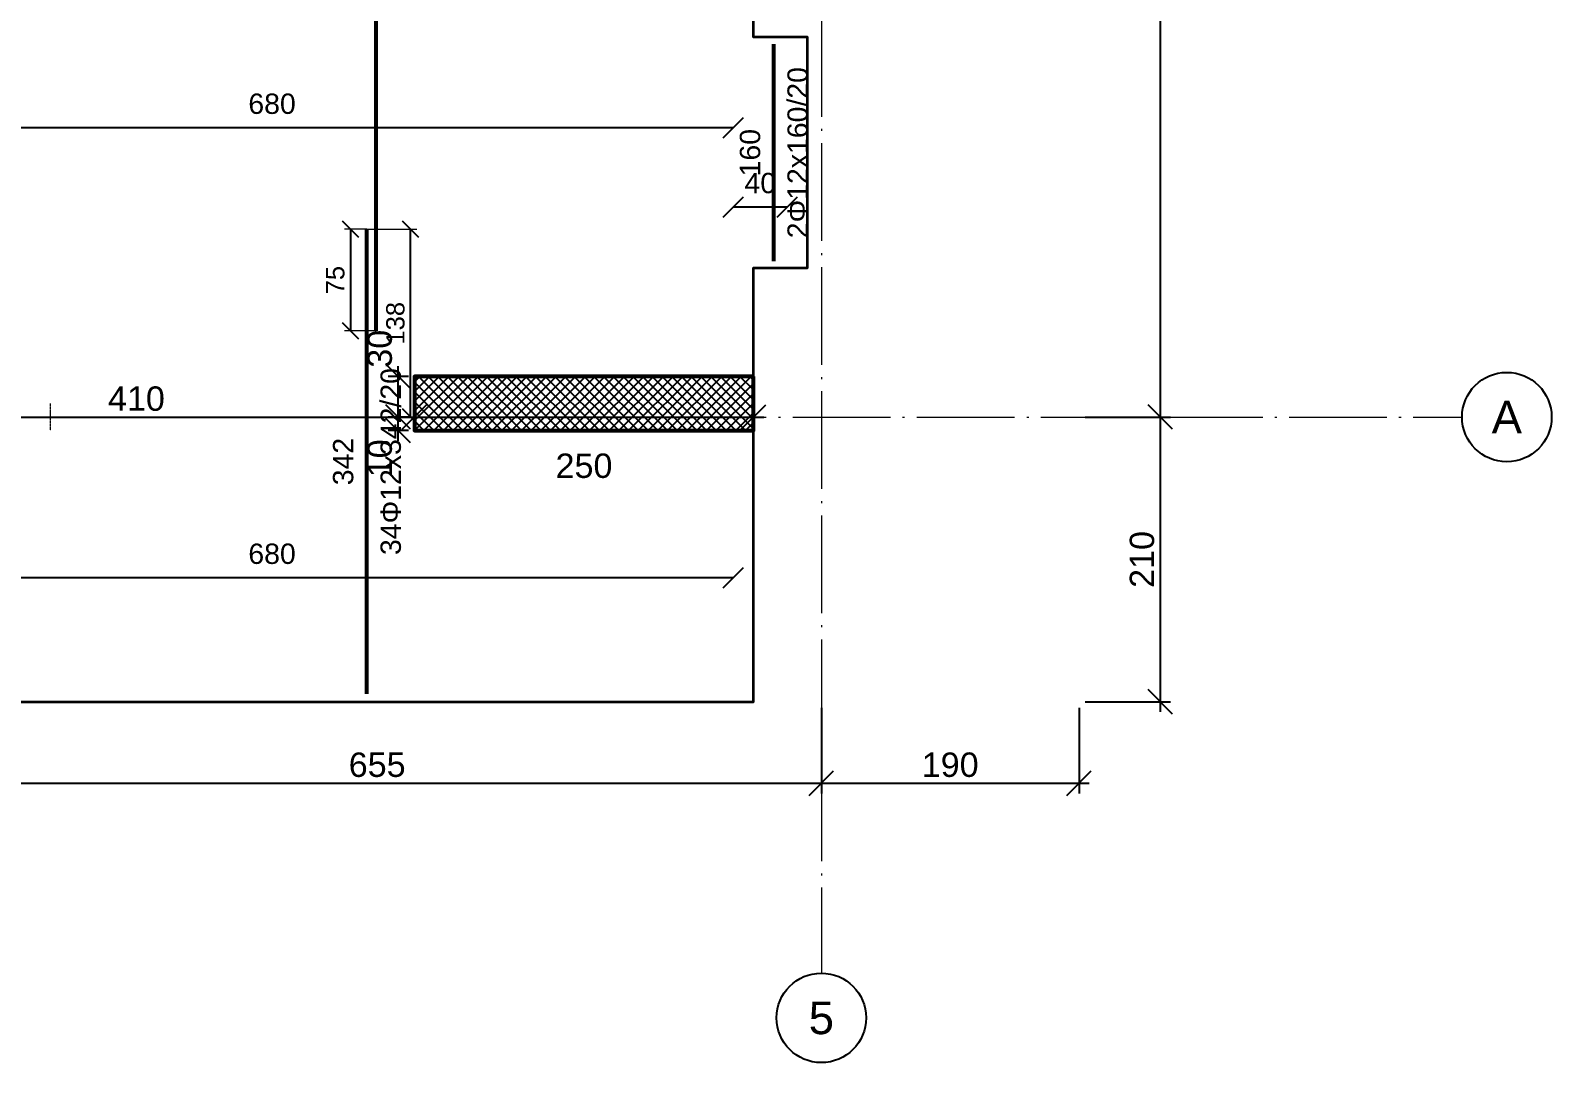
# Model space of a CAD drawing. Header units: millimetres. Extents: x -404 to 6018, y -5139 to 7890.
# Drawn here: x 4897 to 6018, y -466 to 295 of the extents above; entities that cross this region are included whole.
import ezdxf
from ezdxf.enums import TextEntityAlignment as Align

# ---------------------------------------------------------------- set-up
doc = ezdxf.new("R2010")
doc.units = ezdxf.units.MM
doc.linetypes.add('ZWCAD_ISO04W100', pattern=[30.5, 24, -3, 0.5, -3])
for name, color, linetype, lineweight in [('AXIS LINES', 255, 'ZWCAD_ISO04W100', 13), ('SLAB', 3, 'Continuous', 35), ('WALL', 10, 'Continuous', 53)]:
    doc.layers.add(name, color=color, linetype=linetype, lineweight=lineweight)
for name, color, linetype in [('FLOOR', 3, 'Continuous'), ('FW_AXIS', 7, 'Continuous'), ('FW_DIM', 7, 'Continuous'), ('FW_WALL_HATCH', 8, 'Continuous'), ('REB_BOT_MESH_Y', 5, 'Continuous'), ('REB_BOT_MESH_Y_AXDIM', 5, 'Continuous'), ('REB_BOT_MESH_Y_LAP', 5, 'Continuous'), ('REB_BOT_MESH_Y_RANGE', 5, 'Continuous'), ('REB_BOT_MESH_Y_TEXT', 5, 'Continuous')]:
    doc.layers.add(name, color=color, linetype=linetype)
doc.styles.add('REBAR_TXT', font='arial.ttf')
doc.styles.get("Standard").update_dxf_attribs({"font": 'arial.ttf'})
doc.dimstyles.new('FW_DIM', dxfattribs={"dimtxt": 18, "dimasz": 9, "dimexe": 7.5, "dimexo": 4.5, "dimgap": 4.5, "dimtad": 1, "dimdec": 0, "dimtxsty": 'Standard', "dimtsz": 9, "dimcen": 2.5, "dimdle": 7.5, "dimclrd": 256, "dimclre": 256, "dimclrt": 7, "dimazin": 3, "dimtfac": 1, "dimtmove": 2, "dimatfit": 3})
doc.dimstyles.new('REBAR LAP', dxfattribs={"dimtxt": 13.5, "dimasz": 2.5, "dimexe": 4.5, "dimexo": 0, "dimgap": 4.5, "dimtad": 1, "dimdec": 0, "dimtxsty": 'Standard', "dimtsz": 6, "dimcen": 2.5, "dimclrd": 6, "dimclre": 6, "dimclrt": 7, "dimazin": 3, "dimtfac": 1, "dimtmove": 2, "dimatfit": 3, "dimlwd": 25, "dimlwe": 18})
doc.dimstyles.new('REBAR M-200', dxfattribs={"dimtxt": 15, "dimasz": 15, "dimexe": 25, "dimexo": 12.5, "dimgap": 10, "dimtad": 1, "dimdec": 0, "dimtxsty": 'Standard', "dimblk": 'NONE', "dimcen": 50, "dimse1": 1, "dimse2": 1, "dimclrd": 6, "dimclre": 6, "dimclrt": 7, "dimazin": 3, "dimtfac": 1, "dimtmove": 2, "dimatfit": 3, "dimldrblk": 'NONE', "dimlwd": 53})
doc.dimstyles.new('REBAR RANGE', dxfattribs={"dimtxt": 15, "dimasz": 2.5, "dimexe": 0, "dimexo": 0, "dimgap": 10, "dimtad": 1, "dimdec": 0, "dimtxsty": 'Standard', "dimtsz": 7.5, "dimcen": 2.5, "dimse1": 1, "dimse2": 1, "dimclrd": 6, "dimclre": 6, "dimclrt": 7, "dimazin": 3, "dimtfac": 1, "dimtmove": 2, "dimatfit": 3, "dimlwd": 25})

# ---------------------------------------------------------------- blocks, each defined once
blk = doc.blocks.new('*D715')
at = {"color": 6, "lineweight": 53}
blk.add_line((5145, -194), (5145, 148.5), dxfattribs=at)
at = {"layer": 'Defpoints'}
for p in [(5145, 148.5), (5145, -194), (5145, -194)]:
    blk.add_point(p, dxfattribs=at)
at = {"layer": 'REB_BOT_MESH_Y', "color": 7, "insert": (5127.5, -22.8), "char_height": 15, "attachment_point": 5, "rotation": 90}
blk.add_mtext('342', dxfattribs=at)
blk = doc.blocks.new('_NONE')
blk = doc.blocks.new('*D716')
at = {"color": 6, "lineweight": 53}
blk.add_line((5151.7, 73.5), (5151.7, 673.5), dxfattribs=at)
at = {"layer": 'Defpoints'}
for p in [(5151.7, 673.5), (5151.7, 73.5), (5151.7, 73.5)]:
    blk.add_point(p, dxfattribs=at)
at = {"layer": 'REB_BOT_MESH_Y', "color": 7, "insert": (5134.2, 373.5), "char_height": 15, "attachment_point": 5, "rotation": 90}
blk.add_mtext('600', dxfattribs=at)
blk = doc.blocks.new('_Oblique')
at = {"color": 0, "linetype": 'ByBlock', "lineweight": -2}
blk.add_line((-0.5, -0.5), (0.5, 0.5), dxfattribs=at)
blk = doc.blocks.new('*D722')
at = {"color": 6, "lineweight": 18}
for p, q in [((5145, 148.5), (5128.5, 148.5)), ((5151.7, 73.5), (5128.5, 73.5))]:
    blk.add_line(p, q, dxfattribs=at)
at = {"color": 6, "lineweight": 25}
blk.add_line((5133, 73.5), (5133, 148.5), dxfattribs=at)
at = {"layer": 'Defpoints'}
for p in [(5145, 148.5), (5133, 73.5), (5151.7, 73.5)]:
    blk.add_point(p, dxfattribs=at)
at = {"layer": 'REB_BOT_MESH_Y_LAP', "color": 6, "xscale": 12, "yscale": 12, "rotation": 90}
for p in [(5133, 148.5), (5133, 73.5)]:
    blk.add_blockref('_OBLIQUE', p, dxfattribs=at)
at = {"layer": 'REB_BOT_MESH_Y_LAP', "color": 7, "insert": (5121.7, 111), "char_height": 13.5, "attachment_point": 5, "rotation": 90}
blk.add_mtext('75', dxfattribs=at)
blk = doc.blocks.new('*D723')
at = {"color": 6, "lineweight": 18}
for p, q in [((5145, 148.5), (5181.7, 148.5)), ((5145, 10), (5181.7, 10))]:
    blk.add_line(p, q, dxfattribs=at)
at = {"color": 6, "lineweight": 25}
blk.add_line((5177.2, 10), (5177.2, 148.5), dxfattribs=at)
at = {"layer": 'Defpoints'}
for p in [(5145, 148.5), (5145, 10), (5177.2, 10)]:
    blk.add_point(p, dxfattribs=at)
at = {"layer": 'REB_BOT_MESH_Y_AXDIM', "color": 6, "xscale": 12, "yscale": 12, "rotation": 90}
for p in [(5177.2, 148.5), (5177.2, 10)]:
    blk.add_blockref('_OBLIQUE', p, dxfattribs=at)
at = {"layer": 'REB_BOT_MESH_Y_AXDIM', "color": 7, "insert": (5166, 79.2), "char_height": 13.5, "attachment_point": 5, "rotation": 90}
blk.add_mtext('138', dxfattribs=at)
blk = doc.blocks.new('*D848')
at = {"color": 6, "lineweight": 25}
blk.add_line((4735, 223.5), (5415, 223.5), dxfattribs=at)
at = {"layer": 'Defpoints'}
for p in [(4735, 223.5), (4735, 223.5), (5415, 223.5)]:
    blk.add_point(p, dxfattribs=at)
at = {"layer": 'REB_BOT_MESH_Y_RANGE', "color": 6, "xscale": 15, "yscale": 15}
for p in [(4735, 223.5), (5415, 223.5)]:
    blk.add_blockref('_OBLIQUE', p, dxfattribs=at)
at = {"layer": 'REB_BOT_MESH_Y_RANGE', "color": 7, "insert": (5075, 241), "char_height": 15, "attachment_point": 5}
blk.add_mtext('680', dxfattribs=at)
blk = doc.blocks.new('*D850')
at = {"color": 6, "lineweight": 25}
blk.add_line((4735, -108.4), (5415, -108.4), dxfattribs=at)
at = {"layer": 'Defpoints'}
for p in [(4735, -108.4), (4735, -108.4), (5415, -108.4)]:
    blk.add_point(p, dxfattribs=at)
at = {"layer": 'REB_BOT_MESH_Y_RANGE', "color": 6, "xscale": 15, "yscale": 15}
for p in [(4735, -108.4), (5415, -108.4)]:
    blk.add_blockref('_OBLIQUE', p, dxfattribs=at)
at = {"layer": 'REB_BOT_MESH_Y_RANGE', "color": 7, "insert": (5075, -90.9), "char_height": 15, "attachment_point": 5}
blk.add_mtext('680', dxfattribs=at)
blk = doc.blocks.new('*D879')
at = {"color": 6, "lineweight": 25}
blk.add_line((5415, 165), (5455, 165), dxfattribs=at)
at = {"layer": 'Defpoints'}
for p in [(5415, 165), (5415, 165), (5455, 165)]:
    blk.add_point(p, dxfattribs=at)
at = {"layer": 'REB_BOT_MESH_Y_RANGE', "color": 6, "xscale": 15, "yscale": 15}
for p in [(5415, 165), (5455, 165)]:
    blk.add_blockref('_OBLIQUE', p, dxfattribs=at)
at = {"layer": 'REB_BOT_MESH_Y_RANGE', "color": 7, "insert": (5435, 182.5), "char_height": 15, "attachment_point": 5}
blk.add_mtext('40', dxfattribs=at)
blk = doc.blocks.new('*D880')
at = {"color": 6, "lineweight": 53}
blk.add_line((5445, 125), (5445, 285), dxfattribs=at)
at = {"layer": 'Defpoints'}
for p in [(5445, 285), (5445, 125), (5445, 125)]:
    blk.add_point(p, dxfattribs=at)
at = {"layer": 'REB_BOT_MESH_Y', "color": 7, "insert": (5427.5, 205), "char_height": 15, "attachment_point": 5, "rotation": 90}
blk.add_mtext('160', dxfattribs=at)
blk = doc.blocks.new('*D899')
for p, q in [((5168, -7.5), (5168, 17.5)), ((5175.5, 10), (5160.5, 10)), ((5175.5, 0), (5160.5, 0))]:
    blk.add_line(p, q)
at = {"layer": 'Defpoints'}
for p in [(5168, 0), (5180, 10), (5180, 0)]:
    blk.add_point(p, dxfattribs=at)
at = {"layer": 'FW_DIM', "xscale": 18, "yscale": 18, "rotation": 90}
for p in [(5168, 10), (5168, 0)]:
    blk.add_blockref('_OBLIQUE', p, dxfattribs=at)
at = {"layer": 'FW_DIM', "color": 7, "insert": (5154.5, -20.4), "char_height": 18, "attachment_point": 5, "rotation": 90}
blk.add_mtext('10', dxfattribs=at)
blk = doc.blocks.new('*D900')
for p, q in [((5168, 2.5), (5168, 47.5)), ((5175.5, 40), (5160.5, 40)), ((5175.5, 10), (5160.5, 10))]:
    blk.add_line(p, q)
at = {"layer": 'Defpoints'}
for p in [(5180, 40), (5168, 10), (5180, 10)]:
    blk.add_point(p, dxfattribs=at)
at = {"layer": 'FW_DIM', "xscale": 18, "yscale": 18, "rotation": 90}
for p in [(5168, 40), (5168, 10)]:
    blk.add_blockref('_OBLIQUE', p, dxfattribs=at)
at = {"layer": 'FW_DIM', "color": 7, "insert": (5154.5, 60.4), "char_height": 18, "attachment_point": 5, "rotation": 90}
blk.add_mtext('30', dxfattribs=at)
blk = doc.blocks.new('*D962')
for p, q in [((4770, 14.5), (4770, 17.5)), ((5180, 14.5), (5180, 17.5)), ((4762.5, 10), (5187.5, 10))]:
    blk.add_line(p, q)
at = {"layer": 'Defpoints'}
for p in [(4770, 10), (4770, 10), (5180, 10)]:
    blk.add_point(p, dxfattribs=at)
at = {"layer": 'FW_DIM', "xscale": 18, "yscale": 18}
for p in [(4770, 10), (5180, 10)]:
    blk.add_blockref('_OBLIQUE', p, dxfattribs=at)
at = {"layer": 'FW_DIM', "color": 7, "insert": (4975, 23.5), "char_height": 18, "attachment_point": 5}
blk.add_mtext('410', dxfattribs=at)
blk = doc.blocks.new('*D963')
for p, q in [((5180, 14.5), (5180, 17.5)), ((5430, 14.5), (5430, 17.5)), ((5172.5, 10), (5437.5, 10))]:
    blk.add_line(p, q)
at = {"layer": 'Defpoints'}
for p in [(5180, 10), (5180, 10), (5430, 10)]:
    blk.add_point(p, dxfattribs=at)
at = {"layer": 'FW_DIM', "xscale": 18, "yscale": 18}
for p in [(5180, 10), (5430, 10)]:
    blk.add_blockref('_OBLIQUE', p, dxfattribs=at)
at = {"layer": 'FW_DIM', "color": 7, "insert": (5305, -26), "char_height": 18, "attachment_point": 5}
blk.add_mtext('250', dxfattribs=at)
blk = doc.blocks.new('*D1059')
for p, q in [((4825, -204.5), (4825, -267.5)), ((5480, -204.5), (5480, -267.5)), ((4817.5, -260), (5487.5, -260))]:
    blk.add_line(p, q)
at = {"layer": 'Defpoints'}
for p in [(4825, -200), (5480, -200), (4825, -260)]:
    blk.add_point(p, dxfattribs=at)
at = {"layer": 'FW_DIM', "xscale": 18, "yscale": 18}
for p in [(4825, -260), (5480, -260)]:
    blk.add_blockref('_OBLIQUE', p, dxfattribs=at)
at = {"layer": 'FW_DIM', "color": 7, "insert": (5152.5, -246.5), "char_height": 18, "attachment_point": 5}
blk.add_mtext('655', dxfattribs=at)
blk = doc.blocks.new('*D1060')
for p, q in [((5480, -204.5), (5480, -267.5)), ((5670, -204.5), (5670, -267.5)), ((5472.5, -260), (5677.5, -260))]:
    blk.add_line(p, q)
at = {"layer": 'Defpoints'}
for p in [(5480, -200), (5670, -200), (5480, -260)]:
    blk.add_point(p, dxfattribs=at)
at = {"layer": 'FW_DIM', "xscale": 18, "yscale": 18}
for p in [(5480, -260), (5670, -260)]:
    blk.add_blockref('_OBLIQUE', p, dxfattribs=at)
at = {"layer": 'FW_DIM', "color": 7, "insert": (5575, -246.5), "char_height": 18, "attachment_point": 5}
blk.add_mtext('190', dxfattribs=at)
blk = doc.blocks.new('*D1071')
for p, q in [((5730, -207.5), (5730, 17.5)), ((5674.5, 10), (5737.5, 10)), ((5674.5, -200), (5737.5, -200))]:
    blk.add_line(p, q)
at = {"layer": 'Defpoints'}
for p in [(5670, 10), (5670, -200), (5730, -200)]:
    blk.add_point(p, dxfattribs=at)
at = {"layer": 'FW_DIM', "xscale": 18, "yscale": 18, "rotation": 90}
for p in [(5730, 10), (5730, -200)]:
    blk.add_blockref('_OBLIQUE', p, dxfattribs=at)
at = {"layer": 'FW_DIM', "color": 7, "insert": (5716.5, -95), "char_height": 18, "attachment_point": 5, "rotation": 90}
blk.add_mtext('210', dxfattribs=at)
blk = doc.blocks.new('*D1072')
for p, q in [((5674.5, 640), (5737.5, 640)), ((5730, 2.5), (5730, 647.5)), ((5674.5, 10), (5737.5, 10))]:
    blk.add_line(p, q)
at = {"layer": 'Defpoints'}
for p in [(5670, 640), (5670, 10), (5730, 10)]:
    blk.add_point(p, dxfattribs=at)
at = {"layer": 'FW_DIM', "xscale": 18, "yscale": 18, "rotation": 90}
for p in [(5730, 640), (5730, 10)]:
    blk.add_blockref('_OBLIQUE', p, dxfattribs=at)
at = {"layer": 'FW_DIM', "color": 7, "insert": (5716.5, 325), "char_height": 18, "attachment_point": 5, "rotation": 90}
blk.add_mtext('630', dxfattribs=at)

msp = doc.modelspace()

# ---------------------------------------------------------------- hatches: boundary and pattern name
at = {"layer": 'FW_WALL_HATCH'}
h = msp.add_hatch(dxfattribs=at)
h.set_pattern_fill('ANSI37', scale=1.6)
h.paths.add_polyline_path([(5180, 40), (5430, 40), (5430, 40), (5430, 0), (5180, 0), (5180, 40)])

# ---------------------------------------------------------------- linework, layer by layer
at = {"layer": 'AXIS LINES', "color": 0, "ltscale": 3}
for points in [[(5480, 3140), (5480, -400.1)], [(3537.4, 10), (5952.4, 10)]]:
    msp.add_lwpolyline(points, dxfattribs=at)
at = {"layer": 'AXIS LINES', "ltscale": 0.08}
msp.add_lwpolyline([(4911.4, 20), (4911.4, 0)], dxfattribs=at)
at = {"layer": 'FLOOR'}
msp.add_line((5025, -199.9), (5135, -199.9), dxfattribs=at)
at = {"layer": 'FW_AXIS'}
for centre in [(5985.4, 10), (5480, -433.1)]:
    msp.add_circle(centre, 33, dxfattribs=at)
at = {"layer": 'SLAB', "ltscale": 0.08}
msp.add_lwpolyline([(4730, -199.9), (5430, -199.9), (5430, -48.2), (5429.9, 120), (5469.9, 120), (5469.9, 290.1), (5429.9, 290.1), (5429.9, 320), (5510, 320), (5510, 550), (5450, 550), (5450, 605), (5500, 605), (5500, 720), (5615, 720), (5615, 1240), (5500, 1240), (5500, 1350), (5430, 1350), (5430, 1379.9), (5600, 1379.9), (5599.9, 1900)], dxfattribs=at)
at = {"layer": 'WALL', "ltscale": 0.08}
msp.add_lwpolyline([(5430, 40), (5180, 40), (5180, 0), (5430, 0), (5430, 40)], dxfattribs=at)

# ---------------------------------------------------------------- texts
at = {"layer": 'FW_AXIS', "color": 7, "style": 'REBAR_TXT'}
for s, p in [('A', (5985.4, 10)), ('5', (5480, -433.1))]:
    msp.add_text(s, height=24, dxfattribs=at).set_placement(p, align=Align.MIDDLE_CENTER)
at = {"layer": 'REB_BOT_MESH_Y_TEXT', "color": 7, "style": 'REBAR_TXT'}
for s, p in [('2Φ12x160/20', (5455, 205)), ('34Φ12x342/20', (5155, -22.8))]:
    msp.add_text(s, height=15, rotation=90, dxfattribs=at).set_placement(p, align=Align.TOP_CENTER)

# ---------------------------------------------------------------- dimensions: what is measured, and where the dimension line sits
at = {"layer": 'FW_DIM'}
for base, p1, p2, picture, middle in [((5730, 10), (5670, 10), (5670, 640), '*D1072', (5716.5, 325)), ((5730, -200), (5670, -200), (5670, 10), '*D1071', (5716.5, -95))]:
    dim = msp.add_linear_dim(base=base, p1=p1, p2=p2, angle=90, dimstyle='FW_DIM', dxfattribs=at)
    dim.commit()
    dim.dimension.update_dxf_attribs({"geometry": picture, "text_midpoint": middle})
for base, p1, p2, text, picture, middle in [((5168, 10), (5180, 10), (5180, 40), '30', '*D900', (5154.5, 60.4)), ((5168, 0), (5180, 0), (5180, 10), '10', '*D899', (5154.5, -20.4))]:
    dim = msp.add_linear_dim(base=base, p1=p1, p2=p2, angle=90, text=text, dimstyle='FW_DIM', override={"dimtmove": 2}, dxfattribs=at)
    dim.commit()
    dim.dimension.update_dxf_attribs({"geometry": picture, "text_midpoint": middle, "dimtype": 160})
for base, p1, p2, text, picture, middle in [((4770, 10), (4770, 10), (5180, 10), '410', '*D962', (4975, 23.5)), ((5180, 10), (5180, 10), (5430, 10), '250', '*D963', (5305, -26))]:
    dim = msp.add_linear_dim(base=base, p1=p1, p2=p2, text=text, dimstyle='FW_DIM', override={"dimtmove": 2}, dxfattribs=at)
    dim.commit()
    dim.dimension.update_dxf_attribs({"geometry": picture, "text_midpoint": middle, "dimtype": 160})
for base, p1, p2, picture, middle in [((4825, -260), (4825, -200), (5480, -200), '*D1059', (5152.5, -246.5)), ((5480, -260), (5480, -200), (5670, -200), '*D1060', (5575, -246.5))]:
    dim = msp.add_linear_dim(base=base, p1=p1, p2=p2, dimstyle='FW_DIM', dxfattribs=at)
    dim.commit()
    dim.dimension.update_dxf_attribs({"geometry": picture, "text_midpoint": middle})
at = {"layer": 'REB_BOT_MESH_Y'}
for base, p1, p2, picture, middle in [((5151.7, 73.5), (5151.7, 73.5), (5151.7, 673.5), '*D716', (5134.2, 373.5)), ((5445, 125), (5445, 125), (5445, 285), '*D880', (5427.5, 205)), ((5144.986936, -194), (5144.986936, -194), (5144.986936, 148.5), '*D715', (5127.486936, -22.75))]:
    dim = msp.add_linear_dim(base=base, p1=p1, p2=p2, angle=90, dimstyle='REBAR M-200', dxfattribs=at)
    dim.commit()
    dim.dimension.update_dxf_attribs({"geometry": picture, "text_midpoint": middle})
at = {"layer": 'REB_BOT_MESH_Y_AXDIM'}
dim = msp.add_linear_dim(base=(5177.236936, 10), p1=(5144.986936, 10), p2=(5144.986936, 148.5), angle=90, dimstyle='REBAR LAP', dxfattribs=at)
dim.commit()
dim.dimension.update_dxf_attribs({"geometry": '*D723', "text_midpoint": (5165.986936, 79.25)})
at = {"layer": 'REB_BOT_MESH_Y_LAP'}
dim = msp.add_linear_dim(base=(5133, 73.5), p1=(5151.7, 73.5), p2=(5145, 148.5), angle=90, dimstyle='REBAR LAP', dxfattribs=at)
dim.commit()
dim.dimension.update_dxf_attribs({"geometry": '*D722', "text_midpoint": (5121.7, 111)})
at = {"layer": 'REB_BOT_MESH_Y_RANGE'}
for base, p1, p2, picture, middle in [((4735, 223.5), (4735, 223.5), (5415, 223.5), '*D848', (5075, 241)), ((5415, 165), (5415, 165), (5455, 165), '*D879', (5435, 182.5)), ((4735, -108.4), (4735, -108.4), (5415, -108.4), '*D850', (5075, -90.9))]:
    dim = msp.add_linear_dim(base=base, p1=p1, p2=p2, dimstyle='REBAR RANGE', dxfattribs=at)
    dim.commit()
    dim.dimension.update_dxf_attribs({"geometry": picture, "text_midpoint": middle})

doc.saveas('drawing.dxf')
